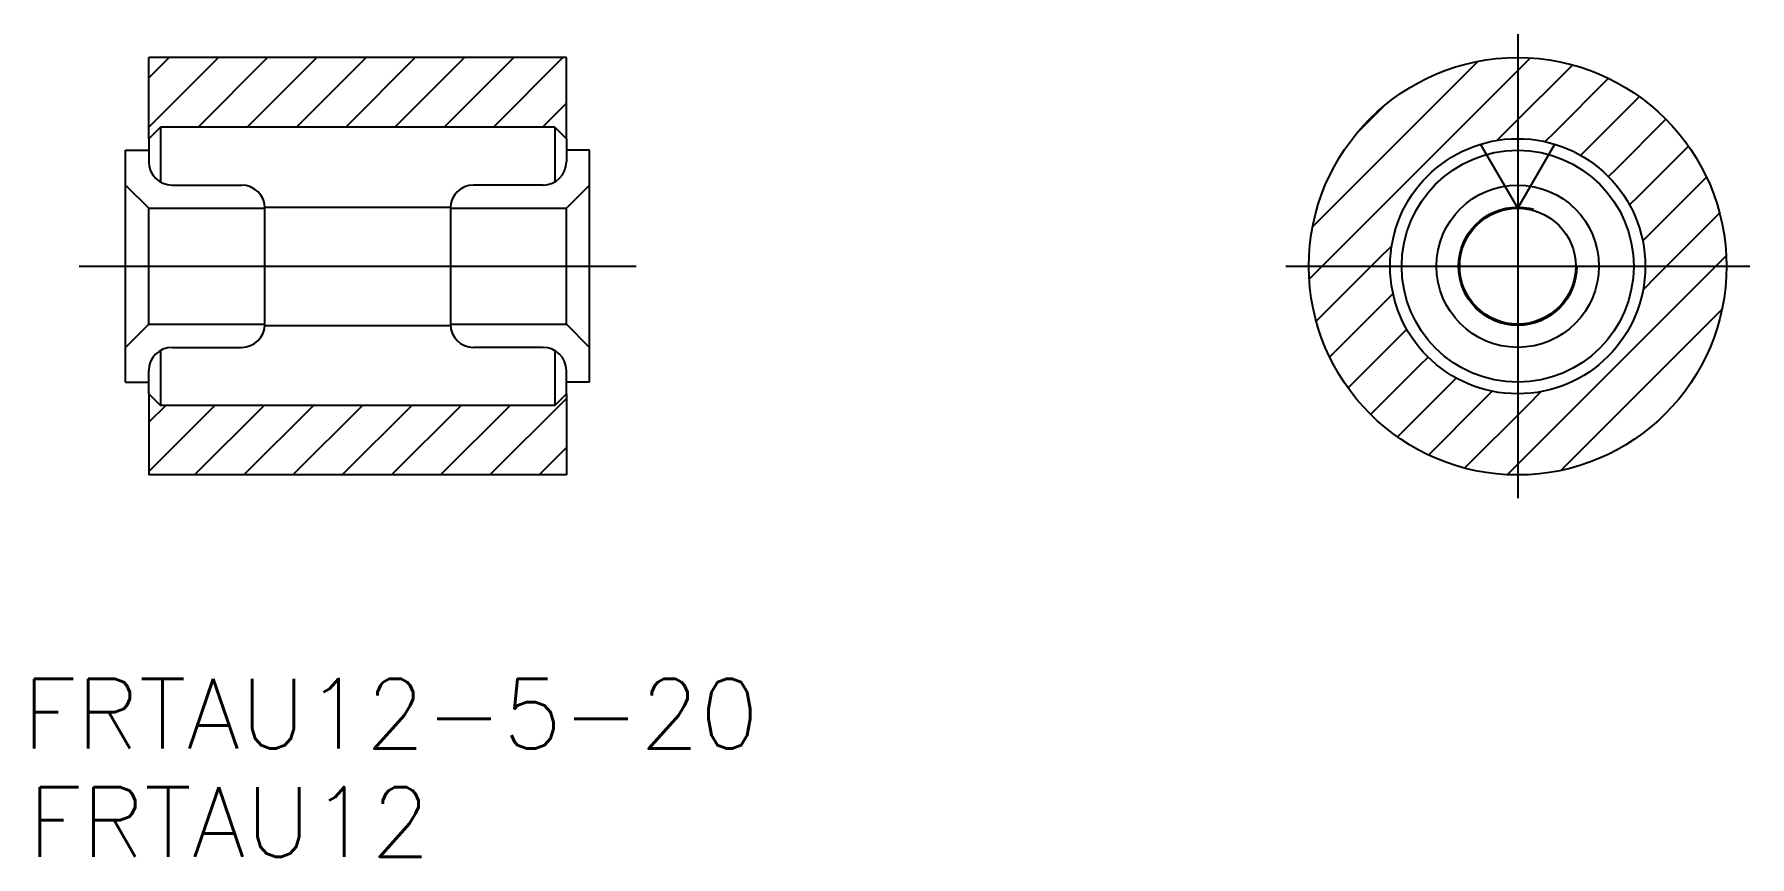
# Model space of a CAD drawing. Extents: x 1.1 to 75, y -25.5 to 10.
import ezdxf

# ---------------------------------------------------------------- set-up
doc = ezdxf.new("R2010")
doc.units = 0
doc.linetypes.add('CENTER', pattern=[50.8, 31.75, -6.35, 6.35, -6.35])
doc.linetypes.add('DASHED', pattern=[19.05, 12.7, -6.35])
doc.layers.get('0').update_dxf_attribs({"linetype": 'CONTINUOUS'})
doc.layers.add('CENTER', color=1, linetype='CENTER')
doc.styles.get("Standard").update_dxf_attribs({"font": 'txt.shx', "height": 3, "bigfont": 'bigfont.shx'})

# ---------------------------------------------------------------- blocks, each defined once
blk = doc.blocks.new('*U14')
at = {"color": 7, "linetype": 'CONTINUOUS'}
blk.add_text('FRTAU12-5-20', height=3, dxfattribs=at).set_placement((0.55, -20.795))
blk = doc.blocks.new('*U15')
at = {"color": 7, "linetype": 'CONTINUOUS'}
blk.add_text('FRTAU12', height=3, dxfattribs=at).set_placement((0.784, -25.458))

msp = doc.modelspace()

# ---------------------------------------------------------------- linework, layer by layer
at = {"color": 7, "linetype": 'CONTINUOUS'}
for p, q in [((24, 9), (6, 9)), ((6, 5.5), (6, 9)), ((24, 5.5), (24, 9)), ((6, 5.5), (6.5, 6)), ((23.5, 6), (6.5, 6)), ((6.5, 6), (6.5, 3.634)), ((23.5, 6), (24, 5.5)), ((23.5, 6), (23.5, 3.634)), ((6, 5.5), (6, 4.5)), ((24, 5.5), (24, 4.5)), ((65, 2.5), (63.404, 5.263)), ((65, 2.5), (66.596, 5.263)), ((5, -5), (5, 5)), ((5, 5), (6, 5)), ((25, 5), (24, 5)), ((25, -5), (25, 5)), ((5, 3.5), (6, 2.5)), ((7, 3.5), (10, 3.5)), ((23, 3.5), (20, 3.5)), ((25, 3.5), (24, 2.5)), ((6, -2.5), (6, 2.5)), ((6, 2.5), (11, 2.5)), ((11, 2.55), (19, 2.55)), ((11, -2.5), (11, 2.5)), ((19, 2.5), (19, -2.5)), ((19, 2.5), (24, 2.5)), ((24, -2.5), (24, 2.5)), ((5, -3.5), (6, -2.5)), ((6, -2.5), (11, -2.5)), ((11, -2.55), (19, -2.55)), ((19, -2.5), (24, -2.5)), ((25, -3.5), (24, -2.5)), ((6.5, -3.634), (6.5, -6)), ((7, -3.5), (10, -3.5)), ((23, -3.5), (20, -3.5)), ((23.5, -3.634), (23.5, -6)), ((5, -5), (6, -5)), ((6, -5.5), (6, -4.5)), ((24, -5.5), (24, -4.5)), ((25, -5), (24, -5)), ((6, -5.5), (6.5, -6)), ((6, -5.5), (6, -9)), ((23.5, -6), (24, -5.5)), ((24, -5.5), (24, -9)), ((23.5, -6), (6.5, -6)), ((24, -9), (6, -9))]:
    msp.add_line(p, q, dxfattribs=at)
at = {"color": 3, "linetype": 'CONTINUOUS'}
for p, q in [((6, 8.121), (6.879, 9)), ((6, 6), (9, 9)), ((8.121, 6), (11.121, 9)), ((10.243, 6), (13.243, 9)), ((12.364, 6), (15.364, 9)), ((14.485, 6), (17.485, 9)), ((16.607, 6), (19.607, 9)), ((18.728, 6), (21.728, 9)), ((20.849, 6), (23.849, 9)), ((61.261, 4.692), (65.552, 8.983)), ((56.166, 1.718), (63.282, 8.834)), ((64.681, 5.992), (67.372, 8.682)), ((66.595, 5.784), (68.915, 8.104)), ((22.971, 6), (24, 7.029)), ((58.079, 5.753), (59.247, 6.921)), ((68.081, 5.149), (70.246, 7.313)), ((64.119, 5.429), (64.681, 5.992)), ((69.269, 4.216), (71.391, 6.337)), ((66.182, 5.371), (66.595, 5.784)), ((70.188, 3.013), (72.358, 5.183)), ((60.308, 3.739), (61.261, 4.692)), ((67.715, 4.783), (68.081, 5.149)), ((56.017, -0.552), (60.308, 3.739)), ((68.916, 3.862), (69.269, 4.216)), ((70.807, 1.51), (73.139, 3.842)), ((69.821, 2.646), (70.188, 3.013)), ((70.984, -0.433), (73.705, 2.287)), ((70.39, 1.094), (70.807, 1.51)), ((59.008, 0.319), (59.571, 0.881)), ((56.318, -2.372), (59.008, 0.319)), ((64.55, -8.989), (73.989, 0.45)), ((70.406, -1.011), (70.984, -0.433)), ((59.216, -1.595), (59.629, -1.182)), ((56.896, -3.915), (59.216, -1.595)), ((66.853, -8.807), (73.807, -1.853)), ((59.851, -3.081), (60.217, -2.715)), ((57.687, -5.246), (59.851, -3.081)), ((58.663, -6.391), (60.784, -4.269)), ((60.784, -4.269), (61.138, -3.916)), ((61.987, -5.188), (62.354, -4.821)), ((20.698, -9), (24, -5.698)), ((59.817, -7.358), (61.987, -5.188)), ((61.158, -8.139), (63.49, -5.807)), ((63.49, -5.807), (63.906, -5.39)), ((65.433, -5.984), (66.011, -5.406)), ((6, -6.728), (6.728, -6)), ((6, -8.849), (8.849, -6)), ((7.971, -9), (10.971, -6)), ((10.092, -9), (13.092, -6)), ((12.213, -9), (15.213, -6)), ((14.335, -9), (17.335, -6)), ((16.456, -9), (19.456, -6)), ((18.577, -9), (21.577, -6)), ((62.713, -8.705), (65.433, -5.984)), ((22.82, -9), (24, -7.82))]:
    msp.add_line(p, q, dxfattribs=at)
at = {"color": 7, "linetype": 'CONTINUOUS'}
for radius in [9, 5.5, 5, 3.5, 2.5]:
    msp.add_circle((65, 0), radius, dxfattribs=at)
at = {"color": 3, "linetype": 'DASHED'}
for radius in [3.5, 2.55]:
    msp.add_circle((65, 0), radius, dxfattribs=at)
at = {"color": 7, "linetype": 'CONTINUOUS'}
for centre, start, end in [((7, 4.5), 180, 270), ((23, 4.5), 270, 0), ((10, 2.5), 0, 90), ((20, 2.5), 90, 180), ((10, -2.5), 270, 0), ((20, -2.5), 180, 270), ((7, -4.5), 90, 180), ((23, -4.5), 0, 90)]:
    msp.add_arc(centre, 1, start, end, dxfattribs=at)
at = {"layer": 'CENTER', "color": 1, "linetype": 'CENTER'}
for p, q in [((65, 10), (65, -10)), ((3, 0), (27, 0)), ((55, 0), (75, 0))]:
    msp.add_line(p, q, dxfattribs=at)

# ---------------------------------------------------------------- block references
at = {"color": 7, "linetype": 'CONTINUOUS'}
for name in ['*U14', '*U15']:
    msp.add_blockref(name, (0, 0), dxfattribs=at)

doc.saveas('drawing.dxf')
